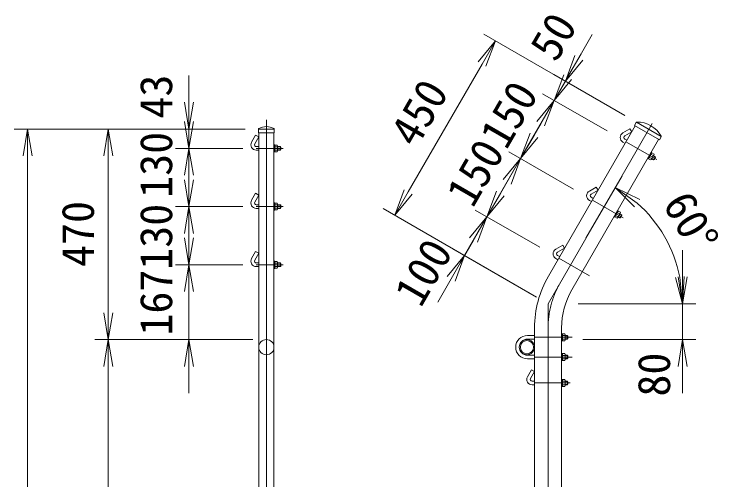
# Model space of a CAD drawing. Units: millimetres, scale not verified. Extents: x -6300 to 6300, y -4455 to 4455.
# Drawn here: x -1962 to -389, y 437 to 1478 of the extents above; entities that cross this region are included whole.
import ezdxf
from ezdxf.enums import TextEntityAlignment as Align

# ---------------------------------------------------------------- set-up
doc = ezdxf.new("R2010")
doc.units = ezdxf.units.MM
doc.header["$LTSCALE"] = 30
doc.linetypes.add('USER1', pattern=[50.8, 31.75, -6.35, 6.35, -6.35])
for name, color, linetype, lineweight in [('0-0_D-STR1', 1, 'Continuous', 18), ('0-1_D-STR3', 3, 'Continuous', 13), ('0-2_D-BMK', 2, 'USER1', 13), ('0-6_D-STR-DIM', 7, 'Continuous', 9), ('0-7_0', 7, 'Continuous', 9)]:
    doc.layers.add(name, color=color, linetype=linetype, lineweight=lineweight)
doc.styles.add('ＭＳ ゴシック', font='')
doc.styles.get('ＭＳ ゴシック').set_extended_font_data('MS Gothic')

# ---------------------------------------------------------------- blocks, each defined once
blk = doc.blocks.new('_Open')
at = {"layer": '0-7_0'}
blk.add_line((-30, 5), (0, 0), dxfattribs=at)
blk.add_lwpolyline([(-30, -5), (0, 0), (-30, 0)], dxfattribs=at)

msp = doc.modelspace()

# ---------------------------------------------------------------- linework, layer by layer
at = {"layer": '0-0_D-STR1'}
for p, q in [((-576.32, 1227.99), (-770.03, 892.49)), ((-573.89, 1235.9), (-577.92, 1228.92)), ((-522.32, 1196.82), (-577.92, 1228.92)), ((-518.11, 1204.78), (-573.13, 1236.55)), ((-1416.79, 1221.28), (-1416.79, 1212.95)), ((-1416.79, 1220.95), (-1381.79, 1220.95)), ((-1416.79, 1212.95), (-1381.79, 1212.95)), ((-1416.29, -1002.05), (-1416.29, 1212.95)), ((-1382.29, -1002.05), (-1382.29, 1212.95)), ((-1381.79, 1221.28), (-1381.79, 1212.95)), ((-717.63, 862.24), (-523.93, 1197.74)), ((-518.3, 1203.8), (-522.32, 1196.82))]:
    msp.add_line(p, q, dxfattribs=at)
msp.add_lwpolyline([(-800.87, 777.36), (-800.87, -1399.05), (-740.37, -1399.05), (-740.37, 777.36)], dxfattribs=at)
for centre, radius in [((-1399.29, 733.95), 17), ((-817.87, 733.95), 17), ((-817.87, 733.95), 14.7)]:
    msp.add_circle(centre, radius, dxfattribs=at)
for centre, radius, start, end in [((-572.6, 1235.15), 1.5, 90.85073, 150), ((-571.71, 1175.48), 61.17, 29.14927, 90.85073), ((-1415.79, 1221.28), 1, 122.29827, 180), ((-1399.29, 1190.73), 35.72, 61.52136, 118.47864), ((-1382.79, 1221.28), 1, 0, 57.70173), ((-519.59, 1204.55), 1.5, 330, 29.14927), ((-570.62, 777.36), 230.25, 150, 180), ((-570.62, 777.36), 169.75, 150, 180)]:
    msp.add_arc(centre, radius, start, end, dxfattribs=at)
at = {"layer": '0-1_D-STR3'}
for p, q in [((-588.03, 1221.58), (-603.61, 1212.58)), ((-584.03, 1214.65), (-599.61, 1205.65)), ((-584.03, 1214.65), (-588.03, 1221.58)), ((-1423.22, 1207.54), (-1432.22, 1191.95)), ((-1416.29, 1203.54), (-1425.29, 1187.95)), ((-1416.29, 1203.54), (-1423.22, 1207.54)), ((-599.61, 1198.72), (-594.82, 1195.95)), ((-1421.83, 1181.95), (-1416.29, 1181.95)), ((-1382.29, 1185.95), (-1380.69, 1185.95)), ((-1380.69, 1185.95), (-1380.69, 1169.95)), ((-1380.69, 1185.45), (-1380.69, 1170.45)), ((-1380.69, 1185.45), (-1374.89, 1185.45)), ((-1380.69, 1185.45), (-1380.69, 1170.45)), ((-1374.89, 1181.7), (-1380.69, 1181.7)), ((-1374.19, 1183.87), (-1374.19, 1172.31)), ((-1374.19, 1181.95), (-1368.03, 1181.95)), ((-1374.19, 1181.25), (-1367.33, 1181.25)), ((-1368.03, 1181.95), (-1368.03, 1173.95)), ((-1366.83, 1180.75), (-1368.03, 1181.95)), ((-1366.83, 1180.75), (-1366.83, 1175.15)), ((-1366.83, 1180.75), (-1366.83, 1175.15)), ((-603.61, 1191.79), (-598.82, 1189.02)), ((-1421.83, 1173.95), (-1416.29, 1173.95)), ((-1374.89, 1174.2), (-1380.69, 1174.2)), ((-1380.69, 1170.45), (-1374.89, 1170.45)), ((-1374.19, 1174.65), (-1367.33, 1174.65)), ((-1374.19, 1173.95), (-1368.03, 1173.95)), ((-1368.03, 1173.95), (-1366.83, 1175.15)), ((-539.04, 1168.37), (-547.04, 1154.51)), ((-539.29, 1167.93), (-546.79, 1154.94)), ((-536.14, 1161.78), (-541.17, 1164.68)), ((-540.43, 1169.17), (-539.04, 1168.37)), ((-539.29, 1167.93), (-534.27, 1165.03)), ((-546.79, 1154.94), (-541.77, 1152.04)), ((-539.89, 1155.29), (-544.92, 1158.19)), ((-534.45, 1163.31), (-540.23, 1153.3)), ((-539.41, 1154.72), (-535.37, 1152.39)), ((-539.06, 1155.33), (-534.42, 1152.65)), ((-535.76, 1161.04), (-531.12, 1158.36)), ((-535.41, 1161.65), (-531.37, 1159.32)), ((-531.37, 1159.32), (-535.37, 1152.39)), ((-535.37, 1152.39), (-533.73, 1152.83)), ((-530.93, 1157.68), (-533.73, 1152.83)), ((-530.93, 1157.68), (-533.73, 1152.83)), ((-530.93, 1157.68), (-531.37, 1159.32)), ((-663.03, 1091.67), (-678.61, 1082.67)), ((-659.03, 1084.74), (-663.03, 1091.67)), ((-1423.22, 1077.54), (-1432.22, 1061.95)), ((-1416.29, 1073.54), (-1425.29, 1057.95)), ((-1416.29, 1073.54), (-1423.22, 1077.54)), ((-659.03, 1084.74), (-674.61, 1075.74)), ((-1382.29, 1055.95), (-1380.69, 1055.95)), ((-1380.69, 1055.95), (-1380.69, 1039.95)), ((-1380.69, 1055.45), (-1380.69, 1040.45)), ((-1380.69, 1055.45), (-1374.89, 1055.45)), ((-1380.69, 1055.45), (-1380.69, 1040.45)), ((-1374.19, 1053.87), (-1374.19, 1042.31)), ((-678.61, 1061.89), (-673.82, 1059.12)), ((-674.61, 1068.82), (-669.82, 1066.05)), ((-1421.83, 1051.95), (-1416.29, 1051.95)), ((-1421.83, 1043.95), (-1416.29, 1043.95)), ((-1374.89, 1051.7), (-1380.69, 1051.7)), ((-1374.89, 1044.2), (-1380.69, 1044.2)), ((-1380.69, 1040.45), (-1374.89, 1040.45)), ((-1374.19, 1051.95), (-1368.03, 1051.95)), ((-1374.19, 1051.25), (-1367.33, 1051.25)), ((-1374.19, 1044.65), (-1367.33, 1044.65)), ((-1374.19, 1043.95), (-1368.03, 1043.95)), ((-1368.03, 1051.95), (-1368.03, 1043.95)), ((-1366.83, 1050.75), (-1368.03, 1051.95)), ((-1368.03, 1043.95), (-1366.83, 1045.15)), ((-1366.83, 1050.75), (-1366.83, 1045.15)), ((-1366.83, 1050.75), (-1366.83, 1045.15)), ((-614.04, 1038.46), (-622.04, 1024.6)), ((-614.29, 1038.03), (-621.79, 1025.04)), ((-615.43, 1039.26), (-614.04, 1038.46)), ((-614.29, 1038.03), (-609.27, 1035.13)), ((-621.79, 1025.04), (-616.77, 1022.14)), ((-614.89, 1025.39), (-619.92, 1028.29)), ((-611.14, 1031.88), (-616.17, 1034.78)), ((-609.45, 1033.41), (-615.23, 1023.39)), ((-614.41, 1024.82), (-610.37, 1022.49)), ((-614.06, 1025.43), (-609.42, 1022.74)), ((-610.76, 1031.14), (-606.12, 1028.46)), ((-610.41, 1031.75), (-606.37, 1029.42)), ((-606.37, 1029.42), (-610.37, 1022.49)), ((-610.37, 1022.49), (-608.73, 1022.93)), ((-605.93, 1027.78), (-608.73, 1022.93)), ((-605.93, 1027.78), (-608.73, 1022.93)), ((-605.93, 1027.78), (-606.37, 1029.42)), ((-738.03, 961.77), (-753.61, 952.77)), ((-734.03, 954.84), (-738.03, 961.77)), ((-1423.22, 947.54), (-1432.22, 931.95)), ((-1416.29, 943.54), (-1423.22, 947.54)), ((-734.03, 954.84), (-749.61, 945.84)), ((-1416.29, 943.54), (-1425.29, 927.95)), ((-753.61, 931.98), (-748.82, 929.22)), ((-749.61, 938.91), (-744.82, 936.14)), ((-1421.83, 921.95), (-1416.29, 921.95)), ((-1421.83, 913.95), (-1416.29, 913.95)), ((-1382.29, 925.95), (-1380.69, 925.95)), ((-1380.69, 925.95), (-1380.69, 909.95)), ((-1380.69, 925.45), (-1380.69, 910.45)), ((-1380.69, 925.45), (-1374.89, 925.45)), ((-1380.69, 925.45), (-1380.69, 910.45)), ((-1374.89, 921.7), (-1380.69, 921.7)), ((-1374.89, 914.2), (-1380.69, 914.2)), ((-1374.19, 923.87), (-1374.19, 912.31)), ((-1374.19, 921.95), (-1368.03, 921.95)), ((-1374.19, 921.25), (-1367.33, 921.25)), ((-1374.19, 914.65), (-1367.33, 914.65)), ((-1374.19, 913.95), (-1368.03, 913.95)), ((-1368.03, 921.95), (-1368.03, 913.95)), ((-1366.83, 920.75), (-1368.03, 921.95)), ((-1368.03, 913.95), (-1366.83, 915.15)), ((-1366.83, 920.75), (-1366.83, 915.15)), ((-1366.83, 920.75), (-1366.83, 915.15)), ((-1380.69, 910.45), (-1374.89, 910.45)), ((-816.87, 759.95), (-800.87, 759.95)), ((-740.37, 763.95), (-738.77, 763.95)), ((-738.77, 763.95), (-738.77, 747.95)), ((-738.77, 763.45), (-732.97, 763.45)), ((-738.77, 763.45), (-738.77, 748.45)), ((-732.97, 759.7), (-738.77, 759.7)), ((-732.27, 761.87), (-732.27, 750.31)), ((-732.27, 759.95), (-728.07, 759.95)), ((-732.27, 759.25), (-727.37, 759.25)), ((-726.87, 758.75), (-726.87, 753.15)), ((-816.87, 751.95), (-800.87, 751.95)), ((-732.97, 752.2), (-738.77, 752.2)), ((-738.77, 748.45), (-732.97, 748.45)), ((-732.27, 752.65), (-727.37, 752.65)), ((-732.27, 751.95), (-728.07, 751.95)), ((-728.07, 751.95), (-726.87, 753.15)), ((-816.87, 715.95), (-800.87, 715.95)), ((-816.87, 707.95), (-800.87, 707.95)), ((-740.37, 719.95), (-738.77, 719.95)), ((-738.77, 719.95), (-738.77, 703.95)), ((-732.97, 715.7), (-738.77, 715.7)), ((-732.97, 708.2), (-738.77, 708.2)), ((-732.27, 706.03), (-732.27, 717.6)), ((-732.27, 715.95), (-728.07, 715.95)), ((-732.27, 715.25), (-727.37, 715.25)), ((-732.27, 708.65), (-727.37, 708.65)), ((-732.27, 707.95), (-728.07, 707.95)), ((-726.87, 714.75), (-728.07, 715.95)), ((-728.07, 715.95), (-728.07, 707.95)), ((-728.07, 707.95), (-726.87, 709.15)), ((-726.87, 714.75), (-726.87, 709.15)), ((-738.77, 704.45), (-732.97, 704.45)), ((-807.8, 683.54), (-816.8, 667.95)), ((-800.87, 679.54), (-809.87, 663.95)), ((-800.87, 679.54), (-807.8, 683.54)), ((-740.37, 661.95), (-738.77, 661.95)), ((-738.77, 661.95), (-738.77, 645.95)), ((-738.77, 661.45), (-738.77, 646.45)), ((-738.77, 661.45), (-732.97, 661.45)), ((-806.41, 657.95), (-800.87, 657.95)), ((-806.41, 649.95), (-800.87, 649.95)), ((-732.97, 657.7), (-738.77, 657.7)), ((-732.97, 650.2), (-738.77, 650.2)), ((-738.77, 646.45), (-732.97, 646.45)), ((-732.27, 659.87), (-732.27, 648.31)), ((-732.27, 657.95), (-727.61, 657.95)), ((-732.27, 657.25), (-726.91, 657.25)), ((-732.27, 650.65), (-726.91, 650.65)), ((-732.27, 649.95), (-727.61, 649.95)), ((-727.61, 657.95), (-727.61, 649.95)), ((-726.41, 656.75), (-727.61, 657.95)), ((-727.61, 649.95), (-726.41, 651.15)), ((-726.41, 656.75), (-726.41, 651.15)), ((-726.41, 656.75), (-726.41, 651.15))]:
    msp.add_line(p, q, dxfattribs=at)
for points in [[(-1382.29, 1185.95), (-1382.29, 1169.95), (-1380.69, 1169.95)], [(-540.43, 1169.17), (-548.43, 1155.31), (-547.04, 1154.51)], [(-1382.29, 1055.95), (-1382.29, 1039.95), (-1380.69, 1039.95)], [(-615.43, 1039.26), (-623.43, 1025.4), (-622.04, 1024.6)], [(-1382.29, 925.95), (-1382.29, 909.95), (-1380.69, 909.95)], [(-740.37, 763.95), (-740.37, 747.95), (-738.77, 747.95)], [(-726.87, 758.75), (-728.07, 759.95), (-728.07, 751.95)], [(-740.37, 719.95), (-740.37, 703.95), (-738.77, 703.95)], [(-738.77, 704.45), (-738.77, 719.45), (-732.97, 719.45)], [(-740.37, 661.95), (-740.37, 645.95), (-738.77, 645.95)]]:
    msp.add_lwpolyline(points, dxfattribs=at)
for centre, radius, start, end in [((-597.61, 1202.18), 12, 120, 240), ((-597.61, 1202.18), 4, 120, 240), ((-1421.83, 1185.95), 12, 150, 270), ((-1421.83, 1185.95), 4, 150, 270), ((-1384.59, 1177.95), 10.39, 338.85295, 21.14705), ((-1376.99, 1183.58), 2.81, 318.21899, 41.78101), ((-1377.05, 1172.33), 2.86, 319.0514, 40.9486), ((-537.02, 1164.46), 2.81, 288.21899, 11.78101), ((-542.7, 1154.75), 2.86, 289.0514, 10.9486), ((-546.41, 1163.38), 10.39, 308.85295, 351.14705), ((-672.61, 1072.28), 12, 120, 240), ((-672.61, 1072.28), 4, 120, 240), ((-1421.83, 1055.95), 12, 150, 270), ((-1421.83, 1055.95), 4, 150, 270), ((-1376.99, 1053.58), 2.81, 318.21899, 41.78101), ((-1384.59, 1047.95), 10.39, 338.85295, 21.14705), ((-1377.05, 1042.33), 2.86, 319.0514, 40.9486), ((-617.7, 1024.84), 2.86, 289.0514, 10.9486), ((-621.41, 1033.48), 10.39, 308.85295, 351.14705), ((-612.02, 1034.55), 2.81, 288.21899, 11.78101), ((-747.61, 942.38), 12, 120, 240), ((-747.61, 942.38), 4, 120, 240), ((-1421.83, 925.95), 12, 150, 270), ((-1421.83, 925.95), 4, 150, 270), ((-1384.59, 917.95), 10.39, 338.85295, 21.14705), ((-1376.99, 923.58), 2.81, 318.21899, 41.78101), ((-1377.05, 912.33), 2.86, 319.0514, 40.9486), ((-816.87, 733.95), 26, 90, 270), ((-742.67, 755.95), 10.39, 338.85295, 21.14705), ((-735.07, 761.58), 2.81, 318.21899, 41.78101), ((-816.87, 733.95), 18, 90, 270), ((-735.13, 750.33), 2.86, 319.0514, 40.9486), ((-742.67, 711.95), 10.39, 338.85295, 21.14705), ((-735.13, 717.58), 2.86, 319.0514, 40.9486), ((-735.07, 706.33), 2.81, 318.21899, 41.78101), ((-806.41, 661.95), 12, 150, 270), ((-806.41, 661.95), 4, 150, 270), ((-735.07, 659.58), 2.81, 318.21899, 41.78101), ((-742.67, 653.95), 10.39, 338.85295, 21.14705), ((-735.13, 648.33), 2.86, 319.0514, 40.9486)]:
    msp.add_arc(centre, radius, start, end, dxfattribs=at)
at = {"layer": '0-2_D-BMK'}
for p, q in [((-1399.29, 1241.45), (-1399.29, -1034.05)), ((-770.62, 830.95), (-538.12, 1233.65)), ((-596.82, 1192.49), (-528.1, 1152.81)), ((-1421.83, 1177.95), (-1361.94, 1177.95)), ((-671.82, 1062.58), (-603.1, 1022.91)), ((-1421.83, 1047.95), (-1361.94, 1047.95)), ((-746.82, 932.68), (-678.1, 893)), ((-1421.83, 917.95), (-1361.94, 917.95)), ((-770.62, -1414.05), (-770.62, 830.95)), ((-800.87, 755.95), (-717.28, 755.95)), ((-800.87, 711.95), (-717.28, 711.95)), ((-800.87, 653.95), (-721.52, 653.95))]:
    msp.add_line(p, q, dxfattribs=at)
msp.add_arc((-570.62, 777.36), 200, 150, 180, dxfattribs=at)
at = {"layer": '0-6_D-STR-DIM'}
for p, q in [((-599.11, 1251.55), (-913.9, 1433.29)), ((-702.04, 1380.25), (-672.04, 1432.21)), ((-727.04, 1336.95), (-697.04, 1388.91)), ((-1082.92, 1080.54), (-917.92, 1366.33)), ((-1572.25, 1280.95), (-1572.25, 1340.95)), ((-599.11, 1251.55), (-758.02, 1343.29)), ((-757.04, 1284.99), (-732.04, 1328.29)), ((-1572.25, 1237.95), (-1572.25, 1297.95)), ((-639.13, 1216.91), (-783.02, 1299.99)), ((-639.13, 1216.91), (-783.02, 1299.99)), ((-832.04, 1155.08), (-757.04, 1284.99)), ((-802.04, 1207.04), (-772.04, 1259.01)), ((-787.04, 1233.03), (-817.04, 1181.06)), ((-1446.79, 1220.95), (-1962.25, 1220.95)), ((-1446.79, 1220.95), (-1782.25, 1220.95)), ((-1446.79, 1220.95), (-1602.25, 1220.95)), ((-1572.25, 1220.95), (-1572.25, 1177.95)), ((-1451.83, 1177.95), (-1602.25, 1177.95)), ((-1451.83, 1177.95), (-1602.25, 1177.95)), ((-1572.25, 1177.95), (-1572.25, 1047.95)), ((-1572.25, 1107.95), (-1572.25, 1167.95)), ((-714.13, 1087.01), (-858.02, 1170.08)), ((-714.13, 1087.01), (-858.02, 1170.08)), ((-1932.25, 1160.95), (-1932.25, -959.05)), ((-1752.25, 810.95), (-1752.25, 1160.95)), ((-907.04, 1025.18), (-832.04, 1155.08)), ((-1572.25, 1117.95), (-1572.25, 1057.95)), ((-877.04, 1077.14), (-847.04, 1129.1)), ((-686.23, 977.13), (-605.62, 1116.74)), ((-862.04, 1103.12), (-892.04, 1051.16)), ((-1451.83, 1047.95), (-1602.25, 1047.95)), ((-1451.83, 1047.95), (-1602.25, 1047.95)), ((-1572.25, 1047.95), (-1572.25, 917.95)), ((-796.6, 845.95), (-1138.9, 1043.58)), ((-789.13, 957.11), (-933.02, 1040.18)), ((-789.13, 957.11), (-933.02, 1040.18)), ((-1572.25, 977.95), (-1572.25, 1037.95)), ((-957.04, 938.58), (-907.04, 1025.18)), ((-1572.25, 987.95), (-1572.25, 927.95)), ((-937.04, 973.22), (-967.04, 921.26)), ((-796.6, 845.95), (-983.02, 953.58)), ((-470.62, 890.95), (-470.62, 950.95)), ((-1451.83, 917.95), (-1602.25, 917.95)), ((-1451.83, 917.95), (-1602.25, 917.95)), ((-1572.25, 917.95), (-1572.25, 750.95)), ((-987.04, 886.62), (-1017.04, 834.65)), ((-1572.25, 857.95), (-1572.25, 797.95)), ((-703.43, 830.95), (-440.62, 830.95)), ((-486.94, 830.95), (-440.62, 830.95)), ((-470.62, 750.95), (-470.62, 830.95)), ((-1429.29, 750.95), (-1782.25, 750.95)), ((-1429.29, 750.95), (-1782.25, 750.95)), ((-1429.29, 750.95), (-1602.25, 750.95)), ((-693.37, 750.95), (-440.62, 750.95)), ((-1752.25, -959.05), (-1752.25, 690.95)), ((-1572.25, 690.95), (-1572.25, 630.95)), ((-470.62, 690.95), (-470.62, 630.95))]:
    msp.add_line(p, q, dxfattribs=at)
msp.add_arc((-770.62, 830.95), 300, 11.47834, 48.52166, dxfattribs=at)

# ---------------------------------------------------------------- block references
at = {"layer": '0-6_D-STR-DIM', "xscale": 2, "yscale": 2}
for p, rotation in [((-887.92, 1418.29), 60), ((-732.04, 1328.29), 240), ((-757.04, 1284.99), 240), ((-757.04, 1284.99), 60), ((-1572.25, 1220.95), 270), ((-1572.25, 1177.95), 270), ((-1932.25, 1220.95), 90), ((-1752.25, 1220.95), 90), ((-832.04, 1155.08), 240), ((-1572.25, 1177.95), 90), ((-832.04, 1155.08), 60), ((-1572.25, 1047.95), 270), ((-1112.92, 1028.58), 240), ((-620.62, 1090.76), 144.26083), ((-907.04, 1025.18), 240), ((-1572.25, 1047.95), 90), ((-907.04, 1025.18), 60), ((-1572.25, 917.95), 270), ((-957.04, 938.58), 60), ((-1572.25, 917.95), 90), ((-470.62, 830.95), 275.73917), ((-470.62, 830.95), 270), ((-1752.25, 750.95), 270), ((-1752.25, 750.95), 90), ((-1572.25, 750.95), 90), ((-470.62, 750.95), 90)]:
    msp.add_blockref('_Open', p, dxfattribs=dict(at, rotation=rotation))

# ---------------------------------------------------------------- texts
at = {"layer": '0-6_D-STR-DIM', "style": 'ＭＳ ゴシック'}
for s, rotation, p in [('50', 60, (-733.93, 1356.66)), ('43', 90, (-1587.87, 1244.48)), ('450', 60, (-1045.56, 1165.49)), ('150', 60, (-845.19, 1161.55)), ('130', 90, (-1587.87, 1067.62)), ('150', 60, (-920.19, 1031.65)), ('60°', 300, (-535.09, 1043.24)), ('470', 90, (-1762.38, 913.2)), ('130', 90, (-1587.87, 906.98)), ('100', 60, (-1036.03, 809.23)), ('167', 90, (-1587.87, 759.83)), ('80', 90, (-476.83, 623.65))]:
    msp.add_text(s, height=72.14, rotation=rotation, dxfattribs=at).set_placement(p, align=Align.BOTTOM_LEFT)

doc.saveas('drawing.dxf')
